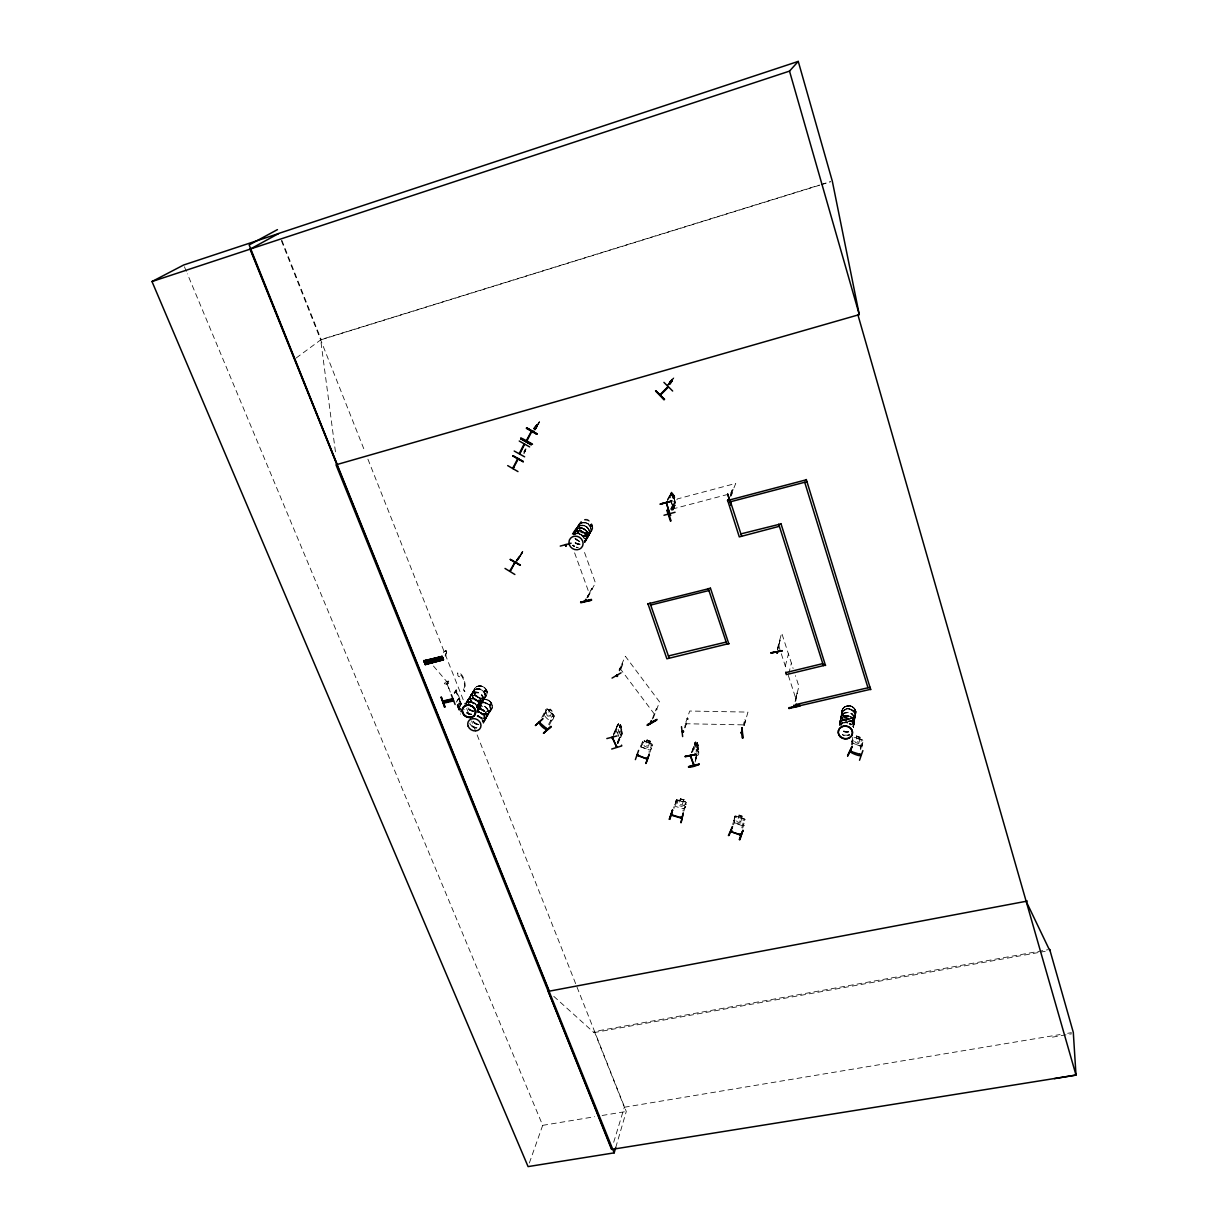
<?xml version="1.0" encoding="UTF-8"?>
<svg xmlns="http://www.w3.org/2000/svg" width="1228" height="1228" viewBox="0 0 1228 1228"><rect width="100%" height="100%" fill="white"/><g stroke="black" fill="none" stroke-linecap="round" stroke-linejoin="round"><path stroke-width="0.75" stroke-dasharray="5 3.75" d="M468.16 699.822L468.037 701.587L468.574 698.425L470.877 696.015M468.896 702.999L469.695 702.892M469.986 698.548L470.017 696.798M472.089 693.452L472.442 696.752A6.877 5.986 30.3 0 0 483.847 699.699A6.877 5.986 30.3 0 0 479.749 689.215A6.877 5.986 30.3 0 0 472.442 696.706M474.837 693.513L475.789 693.313M477.508 709.769L477.185 706.607M477.569 708.142L477.538 709.922A6.984 6.063 30.2 0 0 474.392 703.183A6.984 6.063 30.2 0 0 466.87 702.585L468.482 701.971M478.229 700.789L479.595 700.144M478.628 700.467L479.166 701.403M479.534 706.96L479.181 703.736L481.898 700.006M479.166 705.348L479.212 703.751M479.595 706.484L479.227 703.137L479.641 704.826M478.828 700.942L479.902 701.142L478.966 700.129M480.117 706.96L481.13 707.052M480.179 707.082L480.655 706.392M481.407 703.414C482.358 697.842 475.635 693.421 470.8 696.169L474.161 695.217M481.499 703.291L480.317 698.471M483.402 698.425L482.865 701.725M484.062 691.456L484.707 690.32L485.843 690.765M483.632 713.975C485.336 716.492 490.801 712.885 490.601 709.953M484.937 691.824L484.461 690.735L485.367 690.581M484.139 714.696L484.738 713.56M485.367 696.813L485.413 695.063M484.891 719.976L484.937 718.211M485.244 691.809L485.781 690.919M484.768 714.865L485.505 714.051M485.52 714.251L484.646 715.233M476.648 686.621C482.466 683.136 490.647 691.195 485.72 696.598M486.779 716.738L486.856 715.126M488.591 713.437L488.652 711.841M488.621 713.606L488.268 710.291M490.417 703.874L489.281 704.811M491.031 704.442L489.819 704.995L490.494 704.089M489.742 704.58L489.726 704.872M490.678 710.045A6.708 5.833 29.7 0 0 486.702 699.853A6.708 5.833 29.7 0 0 479.58 707.113A6.708 5.833 29.7 0 0 490.678 710.045L490.647 708.449M489.972 705.087L491.185 704.365M573.706 534.901L573.86 532.983L573.783 534.779M575.456 530.419L575.779 534.073A7.291 6.677 32.4 0 1 580.092 525.599A7.291 6.677 32.4 0 1 589.179 530.465A7.291 6.677 32.4 0 1 584.835 538.862L586.539 538.186M577.129 529.483L577.191 527.579M579.785 527.963L580.245 528.884M579.908 528.47C582.502 526.612 588.519 530.956 588.058 534.871M580.752 528.347L578.557 528.178M585.28 533.98L586.14 535.654L585.664 532.706M578.772 530.496C582.195 528.608 584.681 536.375 586.585 533.643M586.416 539.292L586.477 537.342M587.936 536.667L588.135 534.763M589.501 525.63L590.53 524.617M577.083 529.36L577.513 531.202A7.138 6.554 32.4 0 0 589.379 534.303L591.221 530.849L589.9 525.323M591.251 525.83L590.622 526.29L591.65 525.63M591.251 531.064L591.374 529.283M591.604 525.599L590.929 526.643M592.74 528.5C586.524 502.329 566.2 541.057 591.144 531.617M693.866 748.681C694.142 741.558 693.544 754.238 695.892 754.606M672.959 498.338L671.133 493.149M672.606 505.951L669.659 497.678L669.905 495.344L672.576 505.967L673.635 505.921L675.231 502.574L675.001 500.886M839.891 722.095L840.152 720.283M840.489 718.718L841.395 715.463L843.068 714.128A7.061 6.309 9.7 0 0 842.761 723.522M841.364 713.483L841.502 717.029L841.257 715.387M840.996 724.121L841.855 723.353M842.608 713.575L843.651 713.207M843.713 713.79L842.623 713.437M841.748 723.63L841.687 723.875M843.375 713.054L843.329 713.668M851.741 720.744L851.725 721.772M851.541 721.496L851.633 720.483M851.633 721.481L852.969 721.373L851.403 720.636M852.017 721.957L853 721.204M851.219 721.511L852.754 722.217L852.6 720.59M854.565 711.396L854.059 711.795M853.614 727.329L853.46 723.737M854.12 724.044L854.12 720.529M854.151 724.059L854.396 722.233M855.271 717.091L855.502 715.417M861.979 747.069L863.069 740.637M860.767 748.405C859.354 745.396 863.898 740.377 861.78 741.681M860.644 749.755L861.918 741.359M859.876 737.322L859.631 738.934L861.319 740.008L860.859 743.047L858.925 743.723L855.67 742.541L854.135 740.607L854.611 737.583L856.438 737.66L856.683 736.048M859.8 738.826L859.922 737.214L856.576 735.956L860.045 737.199M856.576 735.956L856.33 737.567M852.385 744.997L853.46 738.304L852.37 738.289M446.716 652.36L445.887 653.818A2.471 0.936 75.7 0 1 445.012 655.829M851.28 744.966L852.493 737.951M852.14 741.39L852.831 737.061M854.488 720.913L853.521 726.991A7.107 6.355 9.8 0 0 847.427 718.887A7.107 6.355 9.8 0 0 839.538 725.057M854.596 720.314L855.072 717.352A7.03 6.293 9.7 0 0 846.353 709.446A7.03 6.293 9.7 0 0 843.375 719.946L844.849 720.882M855.164 716.753A7.03 6.293 9.7 0 0 846.46 708.848A7.03 6.293 9.7 0 0 843.482 719.347A7.03 6.293 9.7 0 0 855.164 716.753A7.046 6.309 9.7 0 0 846.46 708.832A7.046 6.309 9.7 0 0 843.482 719.362A7.046 6.309 9.7 0 0 855.179 716.753L855.64 713.79A7 6.263 9.6 0 0 846.982 705.931L842.608 708.74M839.737 723.415L840.812 717.367M840.934 716.784L841.441 713.821M842.086 710.291L841.349 713.468M795.115 701.695L798.875 686.298L795.422 675.6M795.805 700.835L797.172 692.899L794.731 701.771M788.744 673.635L791.385 663.105M742.74 828.148L744.997 819.659L744.03 818.692L735.004 816.129L732.655 824.495M785.306 666.098L788.437 653.941M741.819 827.81L743.769 820.442L744.69 820.78L743.769 820.442M742.234 816.175L741.743 817.971L743.308 819.045L742.479 822.253L740.438 823.021L737.291 821.87L735.971 819.89L736.831 816.697L738.657 816.743M733.576 824.832L735.587 817.48L734.544 817.449L735.587 817.48M733.884 820.749L735.05 816.037M777.431 648.522L781.668 632.988L793.119 668.462M777.37 650.088L780.087 640.095L777.738 649.443M778.567 647.693L780.087 640.095M674.878 804.447L675.477 806.412L683.428 808.853C685.47 807.748 688.187 803.48 685.577 801.976L676.413 799.842L673.589 808.162M676.382 799.935L680.097 800.456C679.284 795.575 688.954 802.283 680.542 798.691M676.92 801.224L675.983 800.932L676.92 801.224L674.617 808.131M679.99 800.364L680.573 798.599M683.428 801.285L683.981 799.612M683.428 808.853L685.071 807.364M685.239 803.695L686.084 804.294L685.239 803.695L682.891 810.94M685.638 801.93L683.275 801.393L683.842 799.628M744.214 725.195L747.959 712.102L689.706 711.027L684.487 726.147M744.214 725.548L745.749 719.823L744.751 719.792L743.216 725.518M615.75 1147.474L626.28 1111.478L471.567 720.882M613.678 1142.301L624.361 1107.242L594.352 1031.489L1047.806 949.735M683.842 811.232L686.529 802.882M695.34 759.533L698.072 751.214M695.278 760.485L696.368 757.154M695.094 762.066L696.721 757.077M697.289 755.435C702.262 755.143 692.699 733.607 696.767 744.506L697.397 742.725M683.182 799.735L681.141 799.136M695.524 757.952L698.271 749.525L697.903 747.407L698.87 751.168M466.164 703.291L467.883 700.037M468.098 699.945L468.666 698.302M470.017 697.013L470.524 695.278M472.089 693.666L473.793 690.443M697.504 743.661L698.164 745.549M475.865 693.436L474.868 693.636M697.412 742.879L695.155 746.424L696.307 752.257M477.861 705.302L477.354 707.036A6.754 5.864 29.7 0 1 487.485 704.181A6.754 5.864 29.7 0 1 487.178 714.358A6.754 5.864 29.7 0 1 477.293 708.663M479.595 706.238L477.861 709.508A6.846 5.94 30.2 0 0 475.405 699.745A6.846 5.94 30.2 0 0 466.149 703.337M480.9 704.933L482.558 701.94L479.12 707.696M483.356 699.945L481.898 703.03L477.308 704.811L479.027 704.657M485.382 696.583L482.466 700.712M691.456 752.641L695.155 742.664L692.684 751.797M691.824 752.564L695.462 741.758L696.107 742.265M692.316 751.874L694.787 742.74M675.001 804.463L676.521 799.904M483.694 713.775L484.369 715.203L485.52 714.481M483.939 714.435L484.262 713.606M484.385 721.511L484.906 719.731M486.181 718.38L486.457 713.499L484.4 710.628M491.154 705.072L490.141 703.644M488.621 713.361L486.902 716.584M553.782 996.353L593.968 1032.61L594.352 1031.489M573.798 533.09L574.458 531.31M575.471 530.619L576.039 528.731M577.221 527.779L580.384 523.266L579.033 524.356M586.723 534.303L586.37 533.612M589.916 525.477L590.791 524.801M585.817 540.98L588.688 535.792M587.352 538.34L588.028 536.575M588.949 535.331L589.547 533.704A7.138 6.554 32.4 0 0 585.664 522.575A7.138 6.554 32.4 0 0 577.789 530.788A7.138 6.554 32.4 0 0 589.655 533.827M588.979 535.608C591.773 530.204 585.787 523.773 580.153 525.446M592.756 528.531L591.144 531.586M524.678 451.766L525.553 450.63L523.911 453.761L525.891 448.957L525.354 450.169M641.139 745.212L641.661 747.161L649.551 750.078L651.254 748.742M641.569 747.177L649.597 749.986M643.318 742.203L642.382 741.865L643.318 742.203L641.277 747.453M647.171 739.993L646.527 741.681L644.132 740.745L652.974 744.598L651.93 743.646M684.84 727.605L687.987 718.718L686.989 718.687L687.987 718.718M684.871 727.958L688.002 719.071M647.049 740.008L650.426 741.221L649.812 742.817L652.037 743.508M529.345 1163.008L542.684 1125.355L187.377 273.844M651.561 745.196L652.375 745.841L651.561 745.196L648.921 752.104M454.437 692.807L456.325 689.936L461.682 704.012M455.864 691.195L456.678 690.934L455.926 691.379M649.858 752.442L652.897 744.475M650.318 741.129L649.704 742.725L651.193 743.861L650.057 746.854L647.862 747.514L644.685 746.363L643.487 744.475L644.654 741.497L646.557 741.574M448.619 683.551C436.354 685.945 455.404 676.137 446.056 684.518M733.776 820.718L734.451 822.791L733.93 820.657M447.775 681.386L445.227 682.354M447.115 684.119L450.308 692.193L447.33 683.873M646.435 741.589L647.079 739.901M738.565 816.635L739.01 814.947L742.357 816.159L741.912 817.863M653.173 718.288L659.589 701.925L625.359 656.274L618.989 670.212M742.311 825.6C719.915 819.091 752.641 826.72 742.219 825.6M745.074 819.767L743.984 818.784M640.341 747.1L642.858 740.822L644.163 740.653M652.206 719.086L656.351 708.541L656.934 709.323L656.351 708.541M730.414 494.991C732.732 486.534 734.697 489.696 730.767 496.358M730.645 495.974L735.756 483.418L677.273 498.952L671.885 510.034M730.952 492.965L732.287 489.711M852.017 741.359L852.969 743.247L861.043 746.332L862.409 744.982L863.177 740.653L861.979 739.67M861.995 739.732L853.92 736.815M861.043 746.332L852.877 743.278L852.063 741.251M619.572 737.736L620.846 737.184L622.565 732.855M617.224 742.833L621.859 731.32L620.601 724.873M617.561 742.725L621.675 732.978L617.623 743.692M617.96 743.585L622.458 732.886L618.359 723.722L613.662 734.313M621.69 727.452L620.831 725.61M619.372 733.991L617.853 728.296L619.112 725.38L620.033 726.393L620.677 724.673M613.309 734.421L617.807 724.643L614.752 733.561M613.018 736.892L617.469 724.75M445.887 653.818L446.685 651.776M525.124 450.722L524.586 451.904L525.553 450.63M842.638 708.771C838.555 715.402 848.916 721.834 853.997 716.753M840.72 717.029L841.594 715.295M840.105 720.422L841.963 717.382M537.941 424.658L538.524 423.629L535.362 428.188M843.774 713.683L843.068 714.128A7.061 6.309 9.7 0 1 853.368 715.617A7.061 6.309 9.7 0 1 851.28 724.689M839.522 723.66L840.412 721.926M841.103 723.246L841.579 724.182M854.857 711.411L853.89 712.179L852.877 711.135M851.311 720.821L851.25 721.818M851.541 721.174L850.098 719.854M855.087 715.417C858.387 710.321 852.217 704.243 846.906 705.808M854.412 718.81L855.102 717.305A7.153 6.401 9.7 0 0 846.368 709.139A7.153 6.401 9.7 0 0 843.344 719.808A7.153 6.401 9.7 0 0 855.21 717.167M854.581 718.656L855.287 717.106M853.46 725.456L854.166 723.906L853.429 725.594M619.296 670.027L622.366 663.32L622.949 664.102L619.894 670.826M619.572 671.01L622.949 664.102M672.008 510.403L675.293 504.815L673.005 510.142M672.883 509.774L675.293 504.815M671.01 509.129L674.356 502.283L670.948 510.203M671.332 510.111L675.062 502.498M670.626 509.221L673.144 504.094M674.525 496.926L673.804 494.823M674.694 497.34L674.141 498.645L674.878 497.386L673.696 493.871L673.082 495.099M673.696 493.871L673.113 495.252L672.315 493.902L671.163 496.204L671.271 498.967M667.433 499.566L671.209 492.704L668.984 498.768M667.817 499.474L671.685 492.014M670.074 495.421L671.716 492.136M666.911 502.252L670.826 492.812M522.729 551.694L516.927 560.367M521.04 554.887L517.909 559.891L523.113 551.219M549.315 725.119L554.058 716.016L551.848 713.115L552.585 711.472L550.098 709.293M554.135 715.939C552.953 723.967 547.427 719.976 544.25 715.203L544.25 712.915M548.594 724.443L552.876 716.262L553.582 716.937L552.876 716.262M552.032 711.334L550.482 709.876M551.817 713.007L552.846 714.727L551.372 717.612L549.453 717.628L547.013 715.356L546.353 712.9L547.841 710.03L549.392 710.736L550.129 709.078L552.631 711.58M549.315 710.812L550.19 709.216M541.763 717.566L545.861 709.677L546.567 710.352L543.298 716.661M543.052 716.891L546.567 710.352M532.491 432.87L537.096 424.873M533.904 428.342L538.816 422.463M536.283 427.513L535.193 429.907L539.43 421.91L537.143 426.745M524.939 450.461L525.031 449.402M587.982 597.269L591.865 588.596L587.291 596.424M586.815 597.882L591.865 588.596M587.613 597.361L595.442 582.916L583.423 549.361M522.207 552.784L521.608 553.598M535.285 429.815L537.419 426.392M483.233 723.2L484.062 721.742M484.415 721.174L487.792 715.356M488.13 714.788L489.772 711.948M490.125 711.38C496.327 705.962 488.652 696.245 481.883 699.991M517.08 560.382L517.924 559.554M516.574 560.152L522.514 551.879M515.315 563.621L520.779 554.703M517.418 560.597L519.766 556.791M521.532 553.736L522.882 551.679M584.82 542.392L585.526 541.164M588.979 535.316L590.376 532.921M590.668 532.445L592.049 530.051M586.431 533.965L586.355 534.687M486.38 695.478L484.891 698.026M477.063 711.135L478.751 708.264M482.88 701.388L484.553 698.578M476.986 707.052L477.83 705.639M478.183 705.072L479.856 702.262M669.721 383.857L673.19 378.117L668.692 383.259M670.15 383.474L672.453 378.869L669.644 383.842L670.764 382.814M669.567 384.794L673.819 377.825L670.288 384.18M670.381 384.272L672.176 381.34L669.644 383.842M485.705 691.533L485.183 691.748M671.255 380.312L672.499 379.375M671.163 380.741L667.495 385.224M670.304 382.568L669.659 383.627M576.024 529.022L573.077 533.858A7.23 6.616 32.3 0 1 583.3 531.862A7.23 6.616 32.3 0 1 584.804 542.07M576.331 528.547L577.774 526.183M578.066 525.707L579.493 523.358M572.187 534.088L575.825 528.163L577.728 533.459M465.765 703.276L466.625 701.848M466.993 701.295L470.493 695.585M470.846 695.033L472.55 692.239M472.918 691.686L474.607 688.908M519.014 557.727L520.58 555.225M457.154 705.118L459.195 710.398L457.752 704.611M460.162 705.302L459.287 706.729L460.454 709.661M456.233 702.17L458.566 698.594L461.436 704.626M457.123 701.05L458.566 698.594M454.099 692.884L456.279 689.936M454.36 693.559L456.294 690.95L454.698 693.482M516.021 560.874L522.176 551.679M519.72 556.683L522.591 552.37M517.264 560.874L519.751 556.959M443.646 652.743L443.784 652.713A2.471 0.936 75.7 0 1 445.027 651.623L445.749 650.564M445.027 651.623L446.255 650.686M576.024 528.7L577.068 527.272M574.382 531.417L576.884 528.761M572.77 534.026L575.425 531.417M470.524 695.232L471.736 693.789M587.69 537.173L588.979 535.623M587.444 538.248L584.927 540.873M585.833 540.995L584.528 542.546A7.23 6.616 32.2 0 0 583.008 532.353A7.23 6.616 32.2 0 0 572.785 534.349M478.536 700.114L478.413 701.265L479.841 701.541M485.904 691.64L484.108 691.164M477.861 705.256L479.058 703.844M479.979 706.223L481.008 704.811M491.875 708.663C489.097 713.56 481.315 711.902 479.549 706.975M490.064 711.749L487.7 714.067M486.288 718.257L482.42 721.22A6.831 5.925 29.6 0 0 486.211 713.714A6.831 5.925 29.6 0 0 477.661 709.216M484.369 721.557L483.172 722.985A6.831 5.91 29.6 0 0 483.863 716.323A6.831 5.91 29.6 0 0 477.354 712.409M669.767 383.535L672.223 380.726L669.69 383.213M523.573 452.196L525.891 448.957M669.352 382.921L672.176 380.465M537.68 425.226L534.502 430.291L536.129 428.219M537.971 424.857L538.846 423.767M533.336 428.741L538.463 422.263M533.704 428.956L539.307 421.849L534.257 428.541M669.475 383.535L671.317 381.325M842.055 711.902L843.283 710.521M840.812 718.841L845.171 715.755M840.228 722.079L841.472 720.683M852.923 710.69L854.043 710.628M855.102 715.448L852.524 717.72M853.337 720.053L854.565 718.672L850.252 721.604M853.997 722.248L852.769 723.645L854.934 718.979L853.828 715.586M455.772 690.136L462.096 706.192M670.396 382.66L667.664 385.3L672.084 381.248M672.023 379.13L669.475 381.923L673.19 378.117M667.264 385.469L672.253 380.373M456.417 691.333L456.125 690.32L455.91 691.425M545.861 709.677L546.322 710.582M549.33 710.613L547.488 709.032L553.598 714.604M544.25 715.203L546.46 708.725L547.581 708.955M554.15 716.077L553.46 714.696M673.144 378.393L673.911 377.917M577.068 527.242L578.664 526.106M579.723 527.979L582.272 528.055M584.912 533.029L585.695 532.737M586.539 534.426L584.804 533.98M588.058 535.331L589.624 534.211M587.736 537.143L586.37 538.202L587.936 537.081M476.664 686.636C468.728 691.564 479.718 702.938 485.735 696.629M473.532 690.581L475.006 689.537M471.475 693.912L474.407 692.316M471.675 693.835L472.949 692.868M467.622 700.175L469.096 699.131M465.719 703.506L466.993 702.539M483.924 699.684L479.304 701.403M478.797 703.966L480.255 702.953M480.44 704.089L481.698 703.137M476.771 707.359L481.345 705.578M480.071 706.115L477.139 707.804M478.106 709.385L476.817 710.352A6.954 6.048 30.2 0 0 476.357 699.945A6.954 6.048 30.2 0 0 466.164 703.122A6.954 6.048 30.2 0 1 476.464 699.76A6.954 6.048 30.2 0 1 476.878 710.183M483.74 713.591L485.367 713.821M485.705 717.474L487.148 716.461M485.352 719.547L482.512 721.097M296.194 357.977L321.153 339.542L819.475 185.044M843.743 707.451L845.202 706.453M843.175 710.567L846.384 708.955M842.546 714.113L845.77 712.486M851.802 709.692L853.675 710.49M841.364 720.729L844.603 719.117M842.27 723.338L840.72 724.351A7.261 6.478 9.9 0 1 842.239 723.353M851.71 720.913L853.445 719.992M852.6 721.895L851.741 721.604M851.326 724.581L852.861 723.584M622.366 663.32L622.642 664.287M619.664 737.583L620.8 737.061M550.328 720.836L552.047 720.068M580.199 523.312L583.76 522.376M578.48 526.137L580.261 525.446A7.276 6.677 32.4 0 1 589.271 530.312A7.276 6.677 32.4 0 1 584.912 538.708M576.807 528.854L580.399 527.81M575.226 531.448L578.818 530.511M586.462 535.991L588.227 535.316M474.837 689.583L478.106 688.785M468.927 699.177L470.585 698.563M480.102 702.984L481.729 702.385M477.231 707.681L478.782 707.082M485.858 717.444L482.573 718.211M854.289 711.641L853.368 711.519M843.406 716.507C847.274 714.481 852.892 716.262 854.089 720.667M847.903 735.541L849.669 734.943M621.721 733.93L621.675 732.978M821.302 184.476L830.466 181.621M819.383 185.29L320.677 339.895L335.628 453.163M821.21 184.722L830.343 181.882M671.593 492.167L675.231 502.574M674.663 503.756L673.88 501.316M672.345 509.067L731.688 493.395M674.295 503.357L674.356 502.283M732.41 490.079L733.423 489.819M674.418 505.445L675.415 505.184M592.188 589.517L591.497 588.688M797.463 693.805L796.803 692.991M735.111 816.19L736.278 815.991M593.968 1032.61L1038.428 952.544M1040.316 952.207L1045.964 951.193M1052.488 1037.138L1071.645 1033.838M624.361 1107.242L1060.102 1034.559M1067.654 1033.301L1071.43 1032.671M542.684 1125.355L594.705 1116.728M602.134 1115.485L626.28 1111.478M590.929 526.536L589.593 525.599M586.554 535.991L581.12 535.316L577.482 531.156M474.346 692.316L476.065 692.131M470.508 698.563L472.243 698.379M468.405 701.971L470.155 701.787M481.652 702.385L483.371 702.201M490.601 705.394L489.373 704.749M477.661 709.032L479.457 708.709M853.583 710.244L854.519 711.058M845.171 715.893L848.886 715.985M672.453 505.875L673.558 505.798M680.112 800.349L678.224 800.395L677.181 803.526L678.455 805.399L681.647 806.351L683.796 805.507L684.825 802.36L683.305 801.301M685.209 723.722L744.291 724.888M745.764 720.176L744.751 719.792M583.714 522.376L587.337 523.297L590.361 526.075M590.499 524.586L591.282 524.893M577.943 544.25L579.831 544.48L574.597 542.469M474.069 695.37L479.027 697.274M485.137 699.239L486.871 699.484M479.15 699.837L480.271 700.82M479.38 708.848L482.911 709.615L485.505 712.117M546.46 708.894L547.504 709.109M854.089 710.383L854.918 710.966M848.886 715.955L852.155 717.705M481.652 686.191A6.739 5.864 30.4 0 1 485.643 696.445A6.739 5.864 30.4 0 1 474.499 693.513A6.739 5.864 30.4 0 1 481.652 686.191L483.31 686.744M477.83 697.458L479.488 698.118M481.146 709.093L482.896 709.63M483.049 710.766L484.707 711.411M618.237 723.752L619.925 726.423M482.819 709.769L484.308 710.797M572.816 545.401L574.397 546.506A7.368 6.754 32.2 0 1 572.831 545.401M852.723 714.282L851.204 713.222L854.55 717.152M583.991 528.854L587.675 533.075M445.964 650.579L446.578 652.129M575.118 538.202A7.215 6.616 32.3 0 0 577.897 540.673A7.184 6.585 32.3 0 1 575.134 538.186L579.555 541.579A7.168 6.57 32.3 0 1 574.996 538.447M842.178 718.472L843.36 719.854A7.03 6.293 9.7 0 0 855.072 717.352M840.505 718.748L842.73 723.415M853.276 710.72L855.225 713.698M852.171 717.72L853.337 719.086M851.587 720.897L852.8 722.294M433.423 666.006L448.266 683.336M460.638 704.55L459.165 702.784L458.274 704.197L460.561 711.902M460.3 708.663L458.182 705.9L460.224 707.65L459.809 703.276L460.423 706.545M619.894 668.247L654.662 714.466M458.458 698.609L461.329 704.657M485.613 711.948L486.441 713.483A6.769 5.879 29.7 0 1 482.543 720.79M474.392 693.636A6.769 5.91 30.4 0 0 485.613 696.583A6.769 5.91 30.4 0 0 481.591 686.252A6.769 5.91 30.4 0 0 474.392 693.636L475.159 695.155M841.41 716.876L842.224 718.534M840.858 720.544L841.594 722.095M840.198 723.66L840.95 725.226M852.739 722.233L853.567 723.906M843.544 713.268L843.559 713.468A7.168 6.416 9.7 0 0 842.761 723.2M620.57 724.704L622.212 731.335M184.43 266.768L186.641 272.079M457.215 705.747L460.654 714.22M281.887 240.381L321.153 339.542M281.381 240.673L365.1 452.058M367.924 459.18L465.934 706.637M466.64 708.418L470.861 719.101M455.619 690.428L461.759 706.269M457.415 704.688L459.548 710.321M574.612 552.846L589.44 593.984M697.289 742.74L698.486 745.856L697.842 747.484L697.304 742.909M695.094 743.232L698.394 752.703L695.063 743.247M672.161 492.72L672.99 495.283M674.095 498.568L674.909 500.917M674.003 498.952L672.898 495.667L671.762 497.969L672.867 501.27M778.429 644.884L780.716 651.961M781.284 653.726L786.304 669.199M788.315 675.385L795.913 698.855M468.098 701.449L468.421 703.214M484.538 716.661L484.968 718.319M482.512 720.13L482.926 721.803A6.969 6.033 29.6 0 0 477.262 715.632M477.462 706.699A6.861 5.956 29.7 0 1 487.762 703.736A6.861 5.956 29.7 0 1 487.439 714.067A6.861 5.956 29.7 0 1 477.308 708.479L477.707 710.106M485.014 693.498L485.444 695.171M483.003 696.859L483.418 698.532M486.81 690.596L487.209 692.208M490.248 706.898L490.663 708.556M586.094 535.592L586.524 537.465M674.203 498.537L674.602 500.717M840.612 718.948L840.873 720.59M839.937 721.972L840.182 723.799M855.133 713.529L855.486 715.387M854.55 717.091L854.811 718.748M841.103 725.226A7.076 6.324 9.8 0 1 842.515 717.229A7.076 6.324 9.8 0 1 851.587 717.398A7.076 6.324 9.8 0 1 853.306 725.456M855.64 713.79A7 6.263 9.6 0 1 844.02 716.369A7.03 6.293 9.6 0 1 846.967 705.9A7.03 6.293 9.6 0 1 855.67 713.806A7.03 6.293 9.6 0 1 843.989 716.4A7.03 6.293 9.6 0 1 846.936 706.008A7.03 6.293 9.6 0 1 855.655 713.928A7.03 6.293 9.6 0 1 843.974 716.523A7 6.263 9.6 0 1 846.982 705.931M841.088 725.103A7.122 6.355 9.8 0 1 843.007 716.722A7.122 6.355 9.8 0 1 852.524 718.027A7.122 6.355 9.8 0 1 852.263 726.638M843.529 713.391A7.168 6.416 9.7 0 1 854.166 716.154A7.168 6.416 9.7 0 1 849.684 724.996M844.173 735.465A7.261 6.478 9.9 0 1 842.423 734.789M840.72 724.535A7.261 6.478 9.9 0 1 842.208 723.538M843.943 722.924A7.261 6.478 9.9 0 1 847.688 722.985M849.454 723.676A7.261 6.478 9.9 0 1 850.973 724.735M840.32 723.983A7.061 6.309 9.8 0 1 847.888 716.216A7.061 6.309 9.8 0 1 853.245 725.763M848.533 731.873A7.23 6.447 9.8 0 1 843.053 731.12M839.353 725.456A7.23 6.447 9.8 0 1 847.381 719.194A7.23 6.447 9.8 0 1 853.552 727.406M849.653 734.436A7.138 6.37 9.9 0 1 842.546 734.298M840.873 724.213A7.138 6.37 9.9 0 1 850.958 724.413M848.471 731.995A7.122 6.355 9.8 0 1 841.594 730.215M839.63 724.029A7.122 6.355 9.8 0 1 848.241 719.685A7.122 6.355 9.8 0 1 853.399 727.59M849.684 734.743A7.261 6.478 9.9 0 1 847.949 735.357M844.204 735.28A7.261 6.478 9.9 0 1 842.454 734.59M843.974 722.739A7.261 6.478 9.9 0 1 847.719 722.801M848.563 731.381A7.107 6.355 9.8 0 1 843.175 730.645M840.75 724.812A7.168 6.386 9.9 0 1 842.208 723.829M849.362 723.967A7.168 6.386 9.9 0 1 850.866 725.011M477.953 706.837A6.785 5.879 29.7 0 1 486.38 708.341A6.785 5.879 29.7 0 1 487.24 716.216A6.785 5.879 29.7 0 1 479.104 717.413M476.848 707.343A6.892 5.971 29.7 0 1 486.227 707.497A6.769 5.879 29.7 0 1 487.224 716.016A6.769 5.879 29.7 0 1 477.984 715.847M477.799 716.124A6.892 5.971 29.7 0 0 487.194 716.292A6.892 5.971 29.7 0 0 486.227 707.497A6.769 5.879 29.7 0 0 477.047 707.205M477.876 708.94A6.769 5.879 29.7 0 1 486.349 713.407M477.354 706.867A6.861 5.956 29.7 0 1 487.654 703.92A6.861 5.956 29.7 0 1 487.347 714.251A6.861 5.956 29.7 0 1 477.416 708.295M477.569 709.446A6.769 5.879 29.6 0 1 486.058 713.913A6.769 5.879 29.6 0 1 482.236 721.312M478.828 724.597A6.938 6.002 29.6 0 1 472.703 721.373M477.462 712.102A6.938 6.002 29.6 0 1 484.062 716.077A6.938 6.002 29.6 0 1 483.356 722.862M478.705 724.704A6.831 5.91 29.6 0 1 472.673 721.527M477.185 724.167A6.938 6.002 29.6 0 1 472.811 721.189M477.569 711.933A6.938 6.002 29.6 0 1 484.17 715.909A6.938 6.002 29.6 0 1 483.464 722.693M477.324 723.875A6.831 5.91 29.6 0 1 473.01 720.943M477.692 711.826A6.831 5.91 29.6 0 1 484.2 715.74A6.831 5.91 29.6 0 1 483.494 722.417M476.648 728.204A6.861 5.925 29.6 0 1 474.914 727.958M473.256 727.314A6.861 5.925 29.6 0 1 471.782 726.301M470.6 725.011A6.861 5.925 29.6 0 1 469.771 723.507M477.017 716.108A6.861 5.925 29.6 0 1 481.361 719.071M482.174 720.575A6.861 5.925 29.6 0 1 482.573 722.171M475.129 727.667A6.969 6.033 29.6 0 1 469.894 723.154M476.986 727.605A6.846 5.925 29.6 0 1 470.124 722.924M477.37 715.525A6.846 5.925 29.6 0 1 482.926 721.588M468.774 702.892A6.8 5.91 30.3 0 1 472.565 695.447A6.8 5.91 30.3 0 1 481.069 699.929A6.8 5.91 30.3 0 1 477.262 707.374M471.306 714.696A6.877 5.971 30.2 0 1 465.228 711.488M466.701 703.045A6.877 5.971 30.2 0 1 474.822 704.181M471.445 714.589A6.984 6.063 30.2 0 1 465.274 711.334M466.763 702.769A6.984 6.063 30.2 0 1 477.063 706.775M477.462 708.418A6.984 6.063 30.2 0 1 477.416 710.045M468.528 703.23A6.846 5.956 30.3 0 1 472.35 695.723A6.846 5.956 30.3 0 1 480.916 700.236A6.846 5.956 30.3 0 1 477.078 707.742M473.517 711.135A6.954 6.048 30.2 0 1 467.377 707.896M471.659 714.113A6.877 5.956 30.2 0 1 464.752 709.4M465.796 703.444A6.877 5.956 30.2 0 1 473.686 702.6A6.877 5.956 30.2 0 1 477.538 709.646M473.379 711.242A6.846 5.94 30.2 0 1 467.331 708.049M471.552 714.42A6.984 6.063 30.2 0 1 465.381 711.165M473.624 710.966A6.954 6.048 30.2 0 1 467.484 707.712M466.502 702.769A6.846 5.94 30.2 0 1 476.525 699.638A6.846 5.94 30.2 0 1 476.94 709.891M472.012 710.413A6.846 5.94 30.2 0 1 467.684 707.466M575.763 534.149A7.168 6.585 32.4 0 1 580.03 525.876A7.168 6.585 32.4 0 1 588.979 530.649A7.168 6.585 32.4 0 1 584.697 538.923M573.906 534.809A7.215 6.616 32.3 0 1 579.171 528.117A7.215 6.616 32.3 0 1 587.337 532.491A7.23 6.616 32.3 0 1 584.973 540.596A7.168 6.57 32.3 0 0 587.398 532.338A7.184 6.585 32.3 0 0 579.263 527.979A7.23 6.616 32.3 0 0 573.952 534.717A7.184 6.585 32.3 0 1 579.171 528.147A7.184 6.585 32.3 0 1 587.306 532.507A7.215 6.616 32.3 0 1 584.912 540.688A7.184 6.585 32.3 0 0 587.306 532.507A7.23 6.616 32.3 0 0 579.217 528.009A7.184 6.585 32.3 0 0 574.029 534.64A7.168 6.57 32.3 0 1 579.263 527.994A7.168 6.57 32.3 0 1 587.398 532.338A7.184 6.585 32.3 0 1 584.989 540.504M579.693 541.272A7.23 6.616 32.3 0 1 575.164 538.11M576.055 533.673A7.168 6.57 32.4 0 1 580.905 525.262A7.168 6.57 32.4 0 1 589.563 531.325A7.168 6.57 32.4 0 1 583.193 538.662M577.498 531.279A7.138 6.554 32.4 0 1 585.372 523.036A7.138 6.554 32.4 0 1 589.379 534.303M575.855 533.858A7.276 6.677 32.4 0 1 580.184 525.461M573.415 534.502A7.368 6.754 32.2 0 1 584.298 538.724M573.875 533.336A7.168 6.57 32.3 0 1 584.574 529.729A7.168 6.57 32.3 0 1 584.712 540.919M579.908 544.326A7.337 6.723 32.2 0 1 574.689 542.3M572.877 533.98A7.337 6.723 32.2 0 1 583.254 531.954A7.337 6.723 32.2 0 1 584.789 542.316M574.643 546.092A7.261 6.647 32.2 0 1 573.092 545.002M573.676 534.257A7.261 6.647 32.2 0 1 584.39 538.432M579.708 544.541A7.23 6.616 32.2 0 1 574.581 542.546M574.504 546.337A7.368 6.739 32.2 0 1 572.923 545.247M580 544.05A7.23 6.616 32.3 0 1 573.645 540.658M616.441 727.958L616.272 730.506L618.897 736.293L616.318 730.445L616.548 727.912M859.585 739.379L859.124 742.418L855.87 741.236L856.346 738.212L859.585 739.379M859.308 737.276L857.221 736.524L859.308 737.276M741.635 818.447L740.806 821.639L737.66 820.504L738.504 817.311L741.635 818.447M741.605 816.252L739.44 816.083L741.605 816.252M683.121 801.853L682.093 805L678.9 804.048L679.928 800.902L683.121 801.853M697.734 747.944L696.736 750.953L695.708 748.005L696.706 745.012L697.734 747.944M649.658 741.19L647.432 740.991L649.658 741.19M649.505 743.247L648.353 746.24L645.191 745.089L646.358 742.111L649.505 743.247M621.153 729.785L619.894 732.717L618.574 729.846L619.818 726.915L621.153 729.785M551.541 713.514L550.083 716.4L547.657 714.113L549.131 711.258L551.541 713.514M575.257 533.643L573.461 534.333A7.368 6.739 32.2 0 1 584.39 538.57L580.706 534.333L575.164 533.643M578.081 547.442L576.178 547.197A7.368 6.754 32.2 0 0 578.066 547.427M851.004 724.551L849.484 723.476A7.261 6.478 9.9 0 1 851.004 724.551M459.195 676.766L457.89 675.676L457.691 672.867L458.213 674.203A9.103 3.392 76.6 0 1 463.693 678.531A9.103 3.392 76.6 0 1 464.414 690.32L464.921 691.64L463.585 690.458L463.34 687.526L463.846 688.862A7.598 2.84 76.6 0 0 463.248 679.007A7.598 2.84 76.6 0 0 458.673 675.415L459.195 676.766M470.401 700.098L469.986 698.44L470.385 700.114M843.974 716.661A6.984 6.247 9.6 0 0 855.578 714.082A6.984 6.247 9.6 0 0 846.921 706.238A6.984 6.247 9.6 0 0 843.974 716.661M479.734 706.837A6.708 5.833 29.7 0 0 490.862 709.769A6.708 5.833 29.7 0 0 486.871 699.561A6.708 5.833 29.7 0 0 479.734 706.837M478.03 709.661A6.754 5.864 29.7 0 0 489.204 712.608A6.754 5.864 29.7 0 0 485.214 702.37A6.754 5.864 29.7 0 0 478.03 709.661M470.355 700.236A6.8 5.91 30.3 0 0 481.622 703.199A6.8 5.91 30.3 0 0 477.569 692.853A6.8 5.91 30.3 0 0 470.355 700.236M470.493 699.883A6.907 6.017 30.3 0 0 481.929 702.907A6.907 6.017 30.3 0 0 477.815 692.392A6.907 6.017 30.3 0 0 470.493 699.883M470.708 699.668A6.8 5.91 30.3 0 0 481.959 702.631A6.8 5.91 30.3 0 0 477.922 692.285A6.8 5.91 30.3 0 0 470.708 699.668M472.427 696.875A6.769 5.894 30.3 0 0 483.648 699.822A6.769 5.894 30.3 0 0 479.611 689.507A6.769 5.894 30.3 0 0 472.427 696.875M472.55 696.537A6.877 5.986 30.3 0 0 483.955 699.53A6.877 5.986 30.3 0 0 479.856 689.046A6.877 5.986 30.3 0 0 472.55 696.537M472.765 696.307A6.769 5.894 30.3 0 0 483.986 699.269A6.769 5.894 30.3 0 0 479.948 688.954A6.769 5.894 30.3 0 0 472.765 696.307M579.248 528.424A7.092 6.524 32.5 0 0 591.052 531.432A7.092 6.524 32.5 0 0 587.076 520.227A7.092 6.524 32.5 0 0 579.248 528.424M577.574 530.987A7.261 6.662 32.4 0 0 589.64 534.073A7.261 6.662 32.4 0 0 585.587 522.621A7.261 6.662 32.4 0 0 577.574 530.987"/><path stroke-width="1.5" d="M515.299 563.007L514.747 562.67M699.223 764.184C679.851 767.316 690.888 768.958 699.208 764.123M688.647 766.763L699.177 764.507M447.452 700.774L448.588 701.48M663.995 515.253L675.078 512.26M547.381 729.033C547.227 731.842 537.311 723.553 539.46 721.757M540.259 722.509L540.028 722.939M616.456 746.455L616.502 745.58M591.482 600.216L591.405 599.402L580.598 602.257L591.482 600.2L580.813 602.794M580.66 602.303L591.328 599.648M565.678 545.877L566.522 545.339M860.935 755.082L860.859 754.499M796.128 704.089L796.665 706.453L870.759 689.261M850.467 751.321L861.043 754.683M859.83 754.391C863.729 758.428 846.783 751.505 851.234 751.536M859.968 754.284L860.014 754.775M870.145 687.266L796.036 704.504M867.966 687.772L804.708 482.251M851.173 752.012L851.388 751.183M852.109 746.731L847.596 755.957L851.971 746.639M851.311 751.045L851.019 752.073L851.465 751.367M850.482 751.275L850.298 750.799M690.32 755.849L693.651 764.906M670.334 514.701L669.352 515.023M670.595 515.115L669.337 515.837M785.782 672.223L786.334 674.602L825.569 665.115M822.775 663.611L785.69 672.622M823.405 665.607L778.721 524.172M729.186 499.52L728.143 500.287L729.555 499.581M793.994 706.576L794.209 705.24M794.593 705.993L793.841 705.317M788.883 707.696C807.395 705.256 799.581 703.199 788.99 708.51M519.244 453.531L524.11 444.029M524.187 445.043L523.926 444.413M524.54 444.352L519.828 453.853M741.098 834.257L740.929 834.702M739.502 839.568L742.94 830.358L739.916 839.722M740.238 834.042L740.054 835.009L740.085 834.165M517.479 459.195L518.047 458.382M782.113 650.871L770.846 652.851L782.098 650.733M526.95 439.777L526.505 440.668M531.678 431.596L526.981 440.806M732.026 831.233L731.55 831.924L731.873 830.911M730.645 831.494L730.906 830.665M776.879 651.654L777.124 653.25M777.002 651.853L777.109 653.02M617.009 675.062L617.454 676.413L616.41 675.615M771.077 653.112L782.175 650.61M669.321 819.291L672.576 809.989L669.383 819.26M669.859 819.368L672.53 810.004M672.223 815.361L672.407 814.394M742.433 738.028L742.034 727.651L742.94 738.089M651.669 721.742L651.086 721.066M652.175 721.711L651.27 721.22M680.865 817.541L681.033 816.988M683.167 813.151L681.018 822.791L683.229 813.182M742.034 732.241L741.912 733.3L742.265 732.364M740.975 732.456L742.126 732.84M741.267 732.732L741.251 732.226M278.572 233.581L183.678 264.987L151.996 281.534L528.086 1166.6L614.169 1152.862L615.75 1147.474M806.965 481.668L730.491 501.761M870.698 689.66L806.289 479.488M510.434 570.038L510.127 570.82M510.464 571.02L515.33 561.917M825.492 665.499L780.947 523.604M779.396 526.29L739.287 536.897L727.59 500.21M681.77 817.203L681.463 818.216L671.179 815.1L672.376 814.978M681.97 817.357L681.571 818.247L680.665 817.48M694.173 764.798L693.851 764.031L693.574 765.458M695.846 754.345L685.04 756.402L695.769 754.529M693.989 765.397L690.474 755.358M671.424 814.21L671.363 815.146M647.877 603.562L666.865 658.791L728.987 643.549M726.853 644.055L708.249 588.504M726.178 642.06L668.416 655.936M531.571 432.026L530.772 432.072L531.402 431.043M635.383 759.61L638.621 750.4M638.268 754.713L638.268 755.374M683.612 731.504L683.474 731.059M682.476 731.136L683.321 732.041M682.691 731.028L682.354 732.011M682.722 731.535L683.443 731.995M646.849 757.814L646.45 758.29M647.57 758.09L647.325 759.104L637.102 754.944M645.882 763.494L649.29 754.023L646.035 763.248M682.645 736.57L681.494 726.669M741.589 536.007L729.8 499.627M740.914 533.888L780.839 523.942M708.924 590.545L650.686 605.066M728.849 643.933L710.383 587.966M647.693 725.334C675.907 707.773 627.784 736.416 656.688 720.13M728.404 835.577L732.502 826.567L729.033 835.485M740.868 835.24L730.66 831.54L741.144 834.948M652.129 721.481L651.439 722.233M739.348 839.553L742.94 830.358M637.301 754.468L637.178 755.45L637.547 754.452M656.427 719.746L647.448 724.612M509.804 571.066L514.839 562.439M669.106 657.901L649.98 603.04M727.759 494.193L731.228 505.046M729.171 499.213L728.25 500.256M729.202 500.134L729.432 499.213M621.598 745.135L621.721 745.933L611.713 749.034M852.155 746.44L847.658 755.941M859.523 760.239L862.885 750.615M616.303 746.394L612.081 737.076M617.07 735.91L606.832 738.565M612.296 737.445L612.173 738.442M519.244 441.021L529.636 446.9M621.076 672.821L612.051 678.086M617.177 675.983L617.623 675.722M616.916 676.459L616.625 675.154M526.612 427.82L536.912 434.052L526.321 428.372M523.189 461.636L512.859 455.726L523.297 461.513M537.035 433.776L526.597 427.82L536.743 434.298M670.319 514.655L670.534 515.468M669.69 513.488L666.313 502.482L669.367 513.15M667.372 510.111L671.071 520.826M514.21 451.029L524.632 456.831M550.896 726.608L543.574 733.223M547.473 729.263L539.215 722.233M546.26 728.787L546.66 728.511M660.326 504.232L671.593 501.131L660.388 503.956M546.813 728.511L546.214 729.325M447.483 700.559L447.898 701.633M542.684 718.917L535.561 725.364M539.706 721.849L540.105 722.97M539.767 723.215L540.259 722.371M520.887 438.795C555.409 456.095 498.522 425.149 531.279 444.72L520.887 438.795L531.31 444.674M507.701 465.612L517.986 471.583M512.767 455.895L523.128 461.759M531.617 430.905L526.459 440.499M517.602 458.904L513.012 467.853M513.811 467.315L513.043 468.651L517.894 459.564M585.971 600.569L585.495 599.54M585.879 599.448L585.618 600.784M585.894 599.939L586.124 600.906L585.971 599.433M520.273 565.294L510.265 559.431L520.273 565.279M505.015 568.441L514.87 574.489M510.265 559.431L520.365 565.141M672.652 391.026L663.934 382.384M664.409 399.392L655.737 390.734M668.278 386.313L660.004 394.787M660.603 394.848L668.308 387.188M571.127 543.19L560.244 546.092M566.261 544.603L565.694 544.495M451.321 694.695L455.112 704.473M453.424 700.129L443.415 702.523M452.84 699.3L442.817 701.633M444.444 707.128L441.282 697.043L445.012 706.821M565.402 544.971L565.832 545.969M566.2 545.861L565.908 544.925M430.276 662.951L428.879 659.758M793.687 705.732L794.071 706.668M512.966 467.822L513.442 467.116M655.568 390.964L664.532 399.223L663.995 399.852L655.614 390.918M682.415 731.612L683.305 731.535M549.284 991.165L250.328 249.038L789.512 71.117L798.261 61.4L832.292 181.053L859.247 314.445L857.911 314.844L1076.004 1075.068L1054.361 1078.645M535.393 725.548L542.883 718.748M550.942 726.347L543.451 733.147L551.203 726.915M671.255 814.717L681.801 817.879M444.874 707.021L441.005 697.289M650.947 721.404L651.93 722.049M151.996 281.534L250.082 249.177L279.078 233.305L798.261 61.4M277.451 229.621L249.146 244.94L337.117 464.491M647.309 759.042L637.194 755.389M728.158 499.827L729.279 499.581M666.835 510.28L670.473 521.148M727.467 500.533L806.197 479.81M660.311 504.094L671.455 501.162M647.709 603.93L710.244 588.319M425.241 664.363L443.4 659.405L442.295 656.612L423.783 660.864L441.973 656.397L443.431 659.774L425.287 664.655M441.957 656.381L442.402 657.471L424.044 661.508L442.648 657.502M424.197 661.708L442.356 657.149M443.431 659.774L425.226 664.302L424.842 663.565L443.001 658.976L443.4 659.82L443.001 659.006L424.857 663.581L425.302 664.655M425.026 664.01L443.277 659.712M442.602 701.096L452.671 698.778M442.801 701.51L453.009 699.039M443.461 703.214L453.485 700.896M788.99 708.464L799.965 706.008M546.337 728.895L547.105 729.539M685.209 756.816L695.877 754.391M1027.36 901.06L548.241 991.364L611.575 1149.423M727.697 494.04L731.09 505.276M741.052 733.208L741.973 732.794M742.495 738.074L742.05 727.651M423.783 660.848C428.05 670.81 422.14 656.013 424.259 661.999M423.967 661.324L442.141 656.458M612.419 737.598L616.686 746.839M1026.148 901.291L1049.74 950.518L1049.694 949.397L1073.303 1032.364L1076.004 1075.068L611.928 1149.377L335.996 464.813L859.293 314.614L789.512 71.117M250.082 249.177L614.169 1152.862M440.269 656.919L441.589 660.219M431.366 660.464C432.624 663.381 433.561 658.438 431.366 660.464M431.903 662.537L430.583 659.236L431.903 662.537M433.745 662.092L432.425 658.776L433.745 662.092M427.206 663.719L425.886 660.418L427.206 663.719M428.434 663.412L427.114 660.111L428.434 663.412M840.397 736.938A7.153 6.37 10 0 0 852.293 734.329A7.153 6.37 10 0 0 843.421 726.301A7.153 6.37 10 0 0 840.397 736.938M840.443 736.708A7.138 6.355 10 0 0 852.309 734.114A7.138 6.355 10 0 0 843.467 726.101A7.138 6.355 10 0 0 840.443 736.708M468.144 726.224A6.846 5.925 29.6 0 0 479.488 729.232A6.846 5.925 29.6 0 0 475.405 718.856A6.846 5.925 29.6 0 0 468.144 726.224M462.664 712.747A6.923 6.002 30.2 0 0 474.131 715.786A6.877 5.956 30.2 0 0 470.032 705.24A6.877 5.956 30.2 0 0 462.756 712.67A6.877 5.956 30.2 0 0 474.146 715.663A6.923 6.002 30.2 0 0 469.986 705.271A6.923 6.002 30.2 0 0 462.664 712.747A6.892 5.971 30.2 0 0 474.023 715.878A6.892 5.971 30.2 0 0 469.91 705.425A6.892 5.971 30.2 0 0 462.634 712.869M569.347 544.71A7.245 6.631 32.1 0 0 581.397 547.795A7.245 6.631 32.1 0 0 577.329 536.39A7.245 6.631 32.1 0 0 569.347 544.71"/></g></svg>
